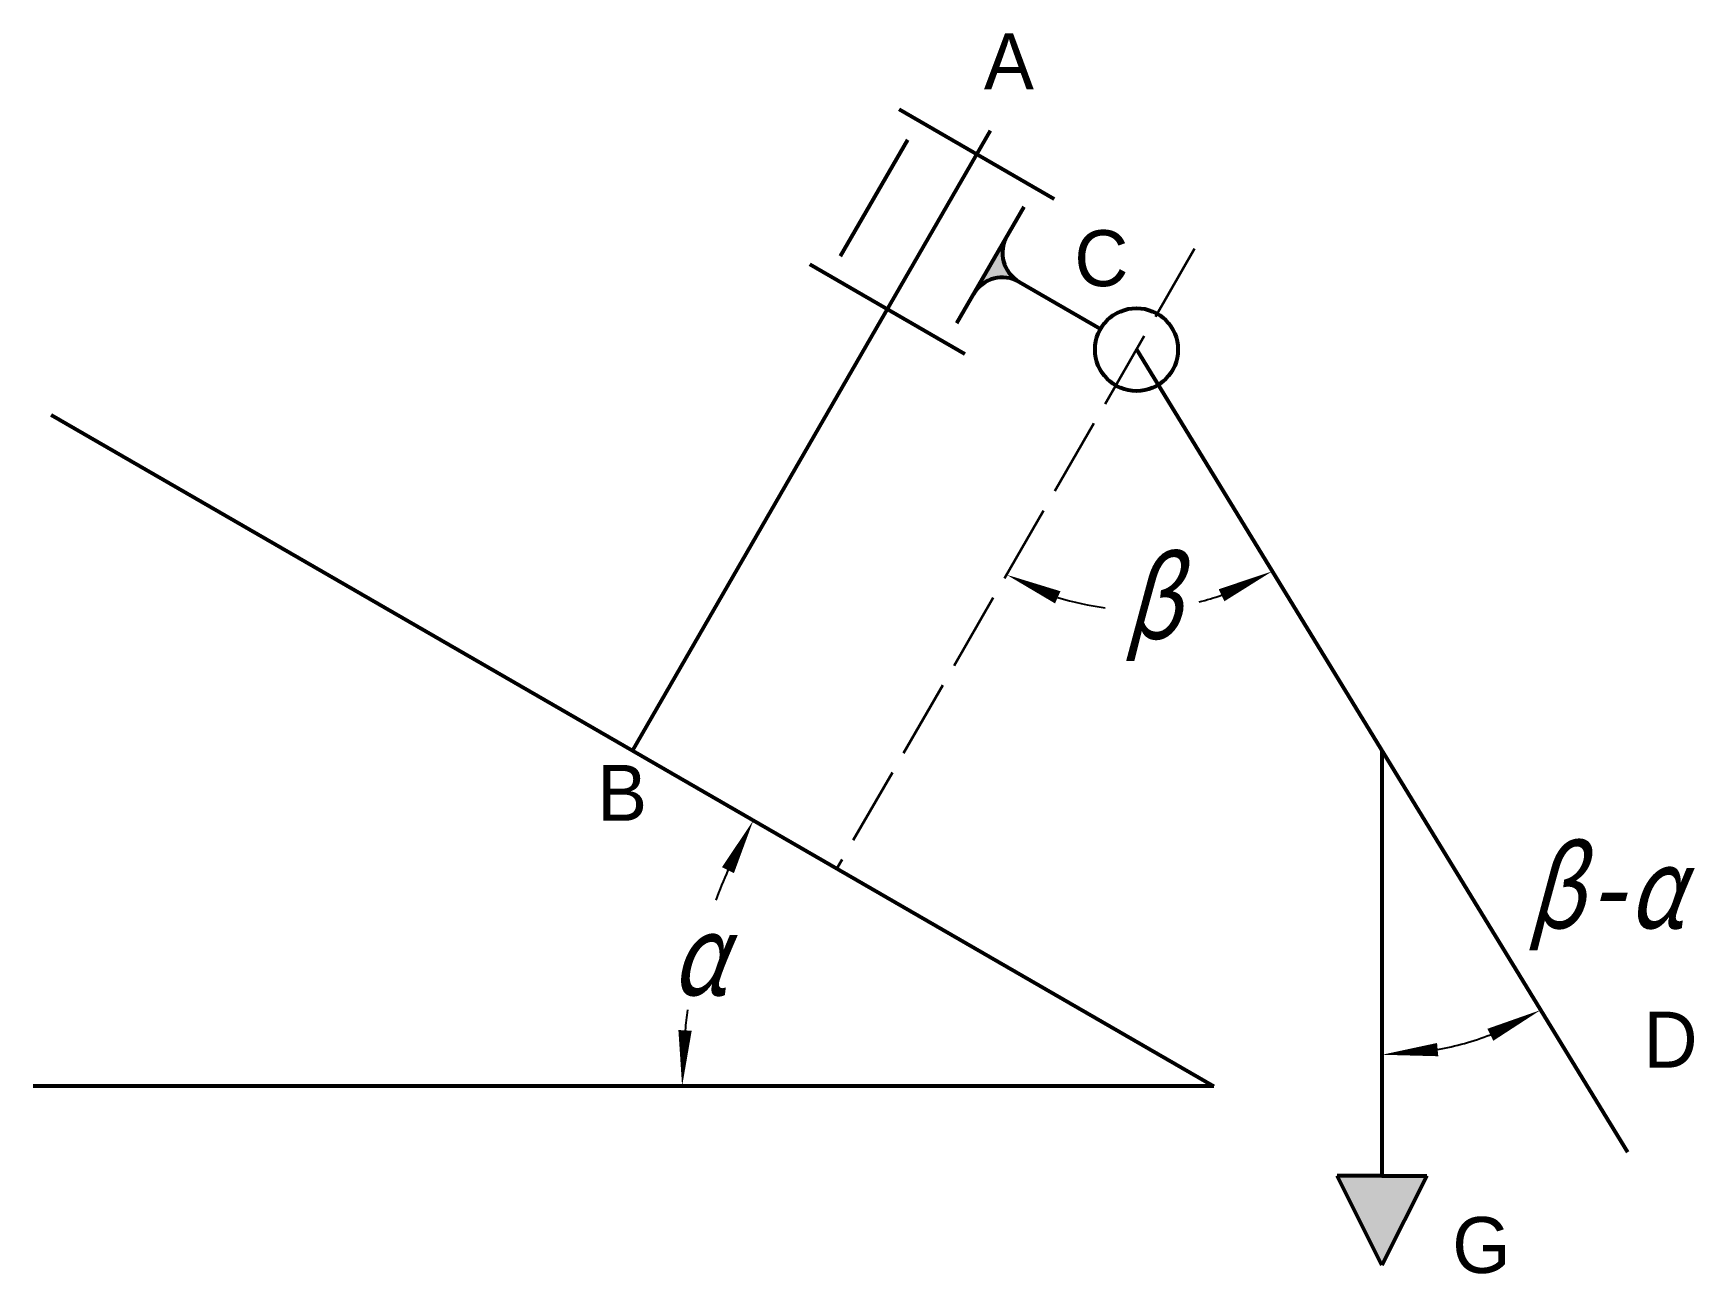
# Model space of a CAD drawing. Header units: millimetres. Extents: x 199.6 to 273.9, y 115 to 170.4.
import ezdxf

# ---------------------------------------------------------------- set-up
doc = ezdxf.new("R2010")
doc.units = ezdxf.units.MM
doc.linetypes.add('HIDDEN', pattern=[4.5, 3.5, -1])
doc.styles.add('数字', font='isocp.shx', dxfattribs={"width": 0.8, "oblique": 15, "bigfont": 'bigfont.shx'})
doc.dimstyles.new('UoW ISO-25$2', dxfattribs={"dimtxt": 2.5, "dimasz": 2.5, "dimexe": 3, "dimexo": 0, "dimtad": 1, "dimtih": 1, "dimtoh": 1, "dimdec": 0, "dimdsep": 46, "dimtxsty": '数字', "dimblk": 'Arrow', "dimcen": 2.5, "dimadec": 1, "dimazin": 0, "dimtfac": 1, "dimtdec": 0, "dimtmove": 0, "dimatfit": 3, "dimldrblk": 'Arrow', "dimfxl": 1, "dimarcsym": 0})

# ---------------------------------------------------------------- blocks, each defined once
blk = doc.blocks.new('Arrow')
blk.add_lwpolyline([(0, 0, 0, 0.238, 0), (-1, 0, 0.238, 0.238, 0)], format="xyseb")
blk = doc.blocks.new('*D10')
at = {"color": 0, "lineweight": -2, "transparency": 16777216}
for start, end in [(252.35958, 263.10914), (283.92737, 289.10451)]:
    blk.add_arc((248.945, 156.289), 11.612, start, end, dxfattribs=at)
at = {"layer": 'Defpoints', "color": 0, "transparency": 16777216}
for p in [(251.541, 160.785), (248.945, 156.289), (247.026, 144.837), (235.562, 133.108), (270.878, 120.446)]:
    blk.add_point(p, dxfattribs=at)
at = {"color": 0, "lineweight": -2, "transparency": 16777216, "xscale": 2.5, "yscale": 2.5, "zscale": 2.5}
for p, rotation in [((243.139, 146.233), 156.179788996921), ((255.006, 146.384), 25.28429669446645)]:
    blk.add_blockref('Arrow', p, dxfattribs=dict(at, rotation=rotation))
at = {"color": 0, "transparency": 16777216, "insert": (249.646, 144.698), "char_height": 2.5, "attachment_point": 5, "style": '数字'}
blk.add_mtext('{\\fSimSun|b0|i0|c134|p2;\\H1.45833x;β}', dxfattribs=at)
blk = doc.blocks.new('*D11')
at = {"color": 0, "lineweight": -2, "transparency": 16777216}
blk.add_arc((259.912, 138.368), 13.578, 280.56443, 290.89966, dxfattribs=at)
at = {"layer": 'Defpoints', "color": 0, "transparency": 16777216}
for p in [(248.945, 156.289), (259.912, 138.368), (262.383, 125.017), (270.878, 120.446), (259.912, 119.385)]:
    blk.add_point(p, dxfattribs=at)
at = {"color": 0, "lineweight": -2, "transparency": 16777216, "xscale": 2.5, "yscale": 2.5, "zscale": 2.5}
for p, rotation in [((266.999, 126.786), 26.18187048277568), ((259.912, 124.79), 185.2822152086119)]:
    blk.add_blockref('Arrow', p, dxfattribs=dict(at, rotation=rotation))
at = {"color": 0, "transparency": 16777216, "insert": (269.89, 131.77), "char_height": 2.5, "attachment_point": 5, "style": '数字'}
blk.add_mtext('{\\fSimSun|b0|i0|c134|p2;\\H1.45833x;β-α}', dxfattribs=at)
blk = doc.blocks.new('*D12')
at = {"color": 0, "lineweight": -2, "transparency": 16777216}
for start, end in [(156.03025, 159.54115), (171.74842, 173.96975)]:
    blk.add_arc((252.407, 123.383), 23.764, start, end, dxfattribs=at)
at = {"layer": 'Defpoints', "color": 0, "transparency": 16777216}
for p in [(200.445, 153.383), (230.075, 131.511), (199.649, 123.383), (252.407, 123.383), (252.407, 123.383)]:
    blk.add_point(p, dxfattribs=at)
at = {"color": 0, "lineweight": -2, "transparency": 16777216, "xscale": 2.5, "yscale": 2.5, "zscale": 2.5}
for p, rotation in [((231.826, 135.265), 63.01512588764234), ((228.642, 123.383), 266.9848741123577)]:
    blk.add_blockref('Arrow', p, dxfattribs=dict(at, rotation=rotation))
at = {"color": 0, "transparency": 16777216, "insert": (229.376, 129.242), "char_height": 2.5, "attachment_point": 5, "style": '数字'}
blk.add_mtext('{\\fSimSun|b0|i0|c134|p2;\\H1.45833x;α}', dxfattribs=at)

msp = doc.modelspace()

# ---------------------------------------------------------------- hatches: boundary and pattern name
at = {"lineweight": 53}
h = msp.add_hatch(color=256, dxfattribs=at)
h.set_gradient(color2=(0, 0, 0), tint=1)
h.paths.add_polyline_path([(241.657, 158.764, -0.414214), (243.706, 159.314, -0.414214), (243.157, 161.363)])
h = msp.add_hatch(color=256)
h.set_gradient(color2=(0, 0, 0), tint=1)
h.paths.add_polyline_path([(261.912, 119.385), (259.912, 119.385), (257.912, 119.385), (259.912, 115.385)])

# ---------------------------------------------------------------- linework, layer by layer
for p, q in [((238.345, 167.028), (245.273, 163.028)), ((242.405, 166.06), (226.426, 138.383)), ((238.711, 165.662), (235.711, 160.465)), ((243.907, 162.662), (240.907, 157.465)), ((234.345, 160.099), (241.273, 156.099)), ((243.706, 159.314), (247.341, 157.215)), ((248.945, 156.289), (270.878, 120.446)), ((200.445, 153.383), (252.407, 123.383)), ((259.912, 138.368), (259.912, 119.385)), ((252.407, 123.383), (199.649, 123.383)), ((259.912, 119.385), (257.912, 119.385)), ((259.912, 115.385), (257.912, 119.385)), ((259.912, 119.385), (261.912, 119.385)), ((261.912, 119.385), (259.912, 115.385))]:
    msp.add_line(p, q, dxfattribs=at)
at = {"linetype": 'HIDDEN', "lineweight": 35}
msp.add_line((251.541, 160.785), (235.562, 133.108), dxfattribs=at)
at = {"lineweight": 53}
msp.add_circle((248.945, 156.289), 1.852, dxfattribs=at)
for centre, start, end in [((244.456, 160.613), 150, 240), ((242.956, 158.014), 60, 150)]:
    msp.add_arc(centre, 1.5, start, end, dxfattribs=at)

# ---------------------------------------------------------------- texts
at = {"char_height": 2.5, "attachment_point": 1}
for s, insert in [('A', (242.128, 170.421)), ('^IC', (245.238, 161.622)), ('B', (224.85, 137.74)), ('D', (271.6, 126.715)), ('G', (263.055, 117.543))]:
    msp.add_mtext_dynamic_manual_height_columns(s, width=5.04793, gutter_width=12.5, heights=[0], dxfattribs=dict(at, insert=insert))

# ---------------------------------------------------------------- dimensions: what is measured, and where the dimension line sits
for base, line1, line2, text, picture, middle in [((247.026, 144.837), ((251.541, 160.785), (235.562, 133.108)), ((248.945, 156.289), (270.878, 120.446)), '{\\fSimSun|b0|i0|c134|p2;\\H1.45833x;β}', '*D10', (249.646, 144.698)), ((262.383, 125.017), ((248.945, 156.289), (270.878, 120.446)), ((259.912, 138.368), (259.912, 119.385)), '{\\fSimSun|b0|i0|c134|p2;\\H1.45833x;β-α}', '*D11', (269.89, 129.159)), ((230.075, 131.511), ((252.407, 123.383), (199.649, 123.383)), ((200.445, 153.383), (252.407, 123.383)), '{\\fSimSun|b0|i0|c134|p2;\\H1.45833x;α}', '*D12', (229.376, 129.242))]:
    dim = msp.add_angular_dim_2l(base=base, line1=line1, line2=line2, text=text, dimstyle='UoW ISO-25$2')
    dim.commit()
    dim.dimension.update_dxf_attribs({"geometry": picture, "text_midpoint": middle, "dimtype": 162})

doc.saveas('drawing.dxf')
